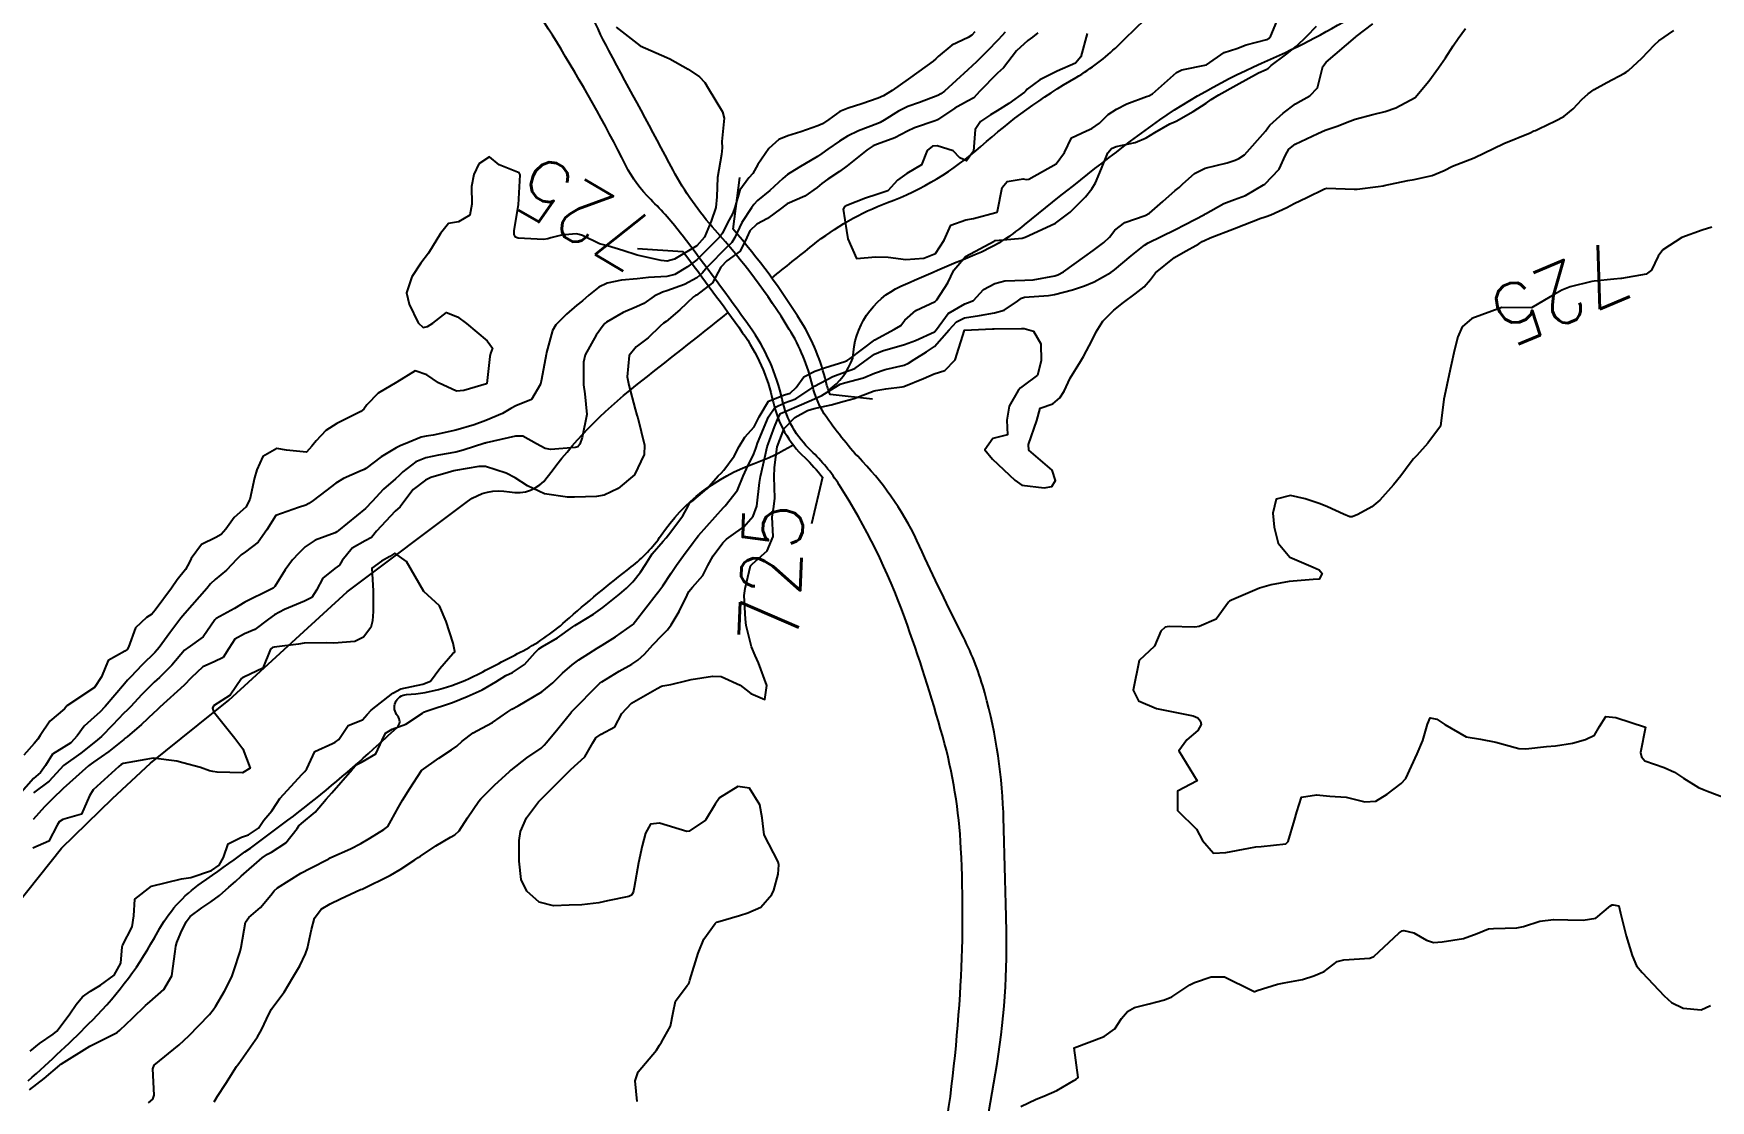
# Model space of a CAD drawing. Header units: metres. Extents: x 318500 to 325275, y 7408834 to 7428799.
# Drawn here: x 322289.4 to 322401.9, y 7418077.4 to 7418148.9 of the extents above; entities that cross this region are included whole.
import ezdxf
from ezdxf.enums import TextEntityAlignment as Align

# ---------------------------------------------------------------- set-up
doc = ezdxf.new("R2010")
doc.units = ezdxf.units.M
doc.header["$MEASUREMENT"] = 0
for name, color, linetype in [('Cotas', 45, 'Continuous'), ('Curvas de Nivel 1m', 11, 'Continuous'), ('Curvas de Nivel 5m', 15, 'Continuous'), ('Hidrografia', 140, 'Continuous'), ('Pontes_Viadutos_Tubos', 190, 'Continuous'), ('Vias Primárias', 230, 'Continuous'), ('Vias Secundárias', 230, 'Continuous')]:
    doc.layers.add(name, color=color, linetype=linetype)
doc.styles.add('Style-STANDARD', font='STANDARD.shx')

msp = doc.modelspace()

# ---------------------------------------------------------------- linework, layer by layer
at = {"layer": 'Curvas de Nivel 1m', "flags": 128}
for points, elevation in [([(322360.1, 7418148.9), (322359.67, 7418147.34), (322359.3, 7418146.91), (322358.09, 7418146.37), (322356.92, 7418145.78), (322356.08, 7418145.17), (322355.98, 7418145.06), (322355.88, 7418144.96), (322354.83, 7418144.21), (322354.06, 7418143.72), (322353.61, 7418143.44), (322352.93, 7418143), (322352.58, 7418142.46), (322352.47, 7418141), (322352.01, 7418140.35), (322351.56, 7418140.56), (322351.1, 7418141.02), (322350.03, 7418141.37), (322349.73, 7418141.34), (322349.36, 7418141.05), (322348.98, 7418140.08), (322348, 7418139.51), (322347.38, 7418139.07), (322346.73, 7418138.34), (322345.99, 7418138.11), (322345.22, 7418137.86), (322343.97, 7418137.37), (322343.82, 7418137.28), (322343.74, 7418137.12), (322343.95, 7418135.68), (322344.05, 7418135.12), (322344.63, 7418133.82), (322345.93, 7418133.92), (322346.74, 7418133.89), (322347.93, 7418133.75), (322349.15, 7418133.83), (322349.93, 7418134.14), (322350.51, 7418135.03), (322350.94, 7418136.04), (322351.96, 7418136.41), (322352.47, 7418136.5), (322353.97, 7418136.9), (322354.03, 7418136.92), (322354.08, 7418136.98), (322354.39, 7418138.58), (322354.73, 7418138.97), (322355.81, 7418139.16), (322356, 7418139.11), (322356.19, 7418139.14), (322358.01, 7418140.15), (322358.57, 7418140.92), (322359.05, 7418141.9), (322360.04, 7418142.38), (322360.41, 7418142.53), (322360.91, 7418142.89), (322361.49, 7418143.46), (322362.06, 7418143.82), (322362.76, 7418144.18), (322364.08, 7418144.67), (322364.22, 7418144.71), (322364.48, 7418144.84), (322366.09, 7418146.28), (322366.45, 7418146.46), (322368.1, 7418146.8), (322369.28, 7418147.62), (322370.12, 7418147.89), (322370.75, 7418148.13), (322372.13, 7418148.5), (322372.29, 7418148.58), (322372.41, 7418148.74), (322372.91, 7418149.97)], 721), ([(322352.55, 7418149), (322352.36, 7418148.78), (322352.12, 7418148.62), (322351.02, 7418148.12), (322350.1, 7418147.36), (322349.95, 7418147.2), (322349.77, 7418147.04), (322348.81, 7418146.34), (322348.09, 7418145.84), (322347.02, 7418145.08), (322346.44, 7418144.72), (322346.07, 7418144.55), (322344.99, 7418144.18), (322344.06, 7418143.88), (322343.51, 7418143.67), (322342.77, 7418143.13), (322342.35, 7418142.84), (322342.04, 7418142.7), (322340.89, 7418142.3), (322340.03, 7418142.03), (322339.42, 7418141.79), (322338.74, 7418141.19), (322338.01, 7418140.11), (322337.68, 7418139.52), (322337.41, 7418139.21), (322336.81, 7418138.39), (322336.46, 7418137.22), (322336.33, 7418136.86), (322335.95, 7418136.15), (322335.65, 7418135.52), (322335.44, 7418135.23), (322333.92, 7418133.73), (322333.3, 7418133.26), (322332.44, 7418132.74), (322331.91, 7418132.6), (322330.67, 7418132.53), (322329.91, 7418132.45), (322328.87, 7418132.35), (322327.9, 7418132.16), (322327.35, 7418131.88), (322326.68, 7418131.35), (322326.25, 7418130.98), (322325.88, 7418130.68), (322325.17, 7418130.07), (322324.46, 7418129.37), (322324.24, 7418128.99), (322323.84, 7418127.5), (322323.81, 7418127.38), (322323.51, 7418125.69), (322323.44, 7418125.39), (322322.83, 7418124.36), (322321.79, 7418123.93), (322321.44, 7418123.76), (322320.88, 7418123.42), (322319.78, 7418122.95), (322319, 7418122.67), (322317.77, 7418122.3), (322316.25, 7418121.97), (322315.76, 7418121.9), (322315.43, 7418121.83), (322314.63, 7418121.5), (322314.02, 7418121.25), (322313.75, 7418121.12), (322312.75, 7418120.52), (322311.73, 7418119.74), (322311.61, 7418119.66), (322311.34, 7418119.55), (322310.23, 7418119.06), (322309.72, 7418118.75), (322309.05, 7418118.24), (322308.19, 7418117.59), (322307.9, 7418117.39), (322307.7, 7418117.28), (322307.22, 7418117.12), (322305.69, 7418116.57), (322305.08, 7418115.63), (322304.51, 7418114.79), (322303.66, 7418114.15), (322303.36, 7418113.95), (322303.07, 7418113.66), (322302.38, 7418112.92), (322301.63, 7418112.3), (322301.31, 7418111.99), (322301.07, 7418111.68), (322299.6, 7418110.02), (322299.33, 7418109.7), (322298.59, 7418108.71), (322297.86, 7418107.73), (322297.73, 7418107.57), (322297.57, 7418107.4), (322296.73, 7418106.57), (322295.95, 7418105.75), (322295.75, 7418105.54), (322295.54, 7418105.3), (322294.24, 7418103.77), (322293.9, 7418103.39), (322293.51, 7418103.05), (322292.84, 7418102.45), (322292.38, 7418101.8), (322291.95, 7418101.34), (322291.48, 7418101.06), (322290.72, 7418100.57), (322290.25, 7418099.82), (322289.92, 7418099.36), (322289.45, 7418098.94), (322288.46, 7418097.84)], 724), ([(322289.17, 7418078.07), (322290.16, 7418078.84), (322291.2, 7418079.74), (322291.24, 7418079.77), (322291.31, 7418079.81), (322293.21, 7418081.01), (322294.73, 7418081.76), (322295.05, 7418081.93), (322295.22, 7418082.07), (322296.09, 7418082.89), (322296.95, 7418083.73), (322297.11, 7418083.87), (322297.25, 7418083.98), (322298.18, 7418084.81), (322298.71, 7418085.71), (322298.94, 7418087.35), (322298.99, 7418087.7), (322299.06, 7418087.95), (322299.31, 7418088.6), (322299.67, 7418089.35), (322299.94, 7418089.69), (322300.74, 7418090.28), (322301.34, 7418090.67), (322301.92, 7418091.1), (322302.55, 7418091.66), (322302.98, 7418092.04), (322303.37, 7418092.39), (322304.77, 7418093.63), (322305.13, 7418093.88), (322305.39, 7418094.01), (322306.36, 7418094.64), (322307.13, 7418095.59), (322307.24, 7418095.77), (322307.42, 7418095.94), (322308.32, 7418096.69), (322309.06, 7418097.57), (322309.24, 7418097.77), (322309.44, 7418097.98), (322310.8, 7418099.55), (322311.12, 7418099.89), (322311.47, 7418100.07), (322312.4, 7418100.61), (322312.82, 7418101.52), (322313.04, 7418101.98), (322313.5, 7418102.26), (322314.41, 7418102.6), (322315.52, 7418103.34), (322315.6, 7418103.4), (322315.83, 7418103.49), (322317.53, 7418104.05), (322318.53, 7418104.45), (322319.53, 7418104.9), (322320.44, 7418105.42), (322321.11, 7418105.85), (322321.55, 7418106.06), (322322.37, 7418106.59), (322323.09, 7418107.39), (322323.32, 7418107.64), (322323.58, 7418107.8), (322324.57, 7418108.38), (322325.6, 7418109.12), (322325.73, 7418109.21), (322325.96, 7418109.35), (322326.98, 7418109.96), (322327.61, 7418110.41), (322328.73, 7418111.31), (322329.21, 7418111.72), (322329.63, 7418112.14), (322330.15, 7418112.78), (322330.47, 7418113.29), (322330.93, 7418114.01), (322331.67, 7418114.87), (322331.86, 7418115.09), (322332.01, 7418115.28), (322332.98, 7418116.55), (322333.37, 7418117.25), (322333.48, 7418117.47), (322333.71, 7418117.63), (322334.59, 7418118.37), (322335.36, 7418119.23), (322335.54, 7418119.42), (322335.74, 7418119.62), (322336.42, 7418120.55), (322336.75, 7418121.21), (322337.13, 7418121.84), (322337.77, 7418122.52), (322338.11, 7418123.2), (322338.73, 7418124.25), (322339.8, 7418124.66), (322340.18, 7418124.79), (322340.59, 7418125.16), (322341.1, 7418125.88), (322341.83, 7418126.25), (322342.49, 7418126.47), (322343.84, 7418126.91), (322343.99, 7418126.97), (322344.2, 7418127.11), (322345.85, 7418128.35), (322347.18, 7418129.07), (322347.6, 7418129.33), (322347.87, 7418129.68), (322348.6, 7418130.33), (322349.89, 7418130.93), (322349.95, 7418130.98), (322350.01, 7418131.04), (322350.75, 7418132.18), (322351.15, 7418133.02), (322351.93, 7418133.94), (322353.85, 7418134.98), (322353.91, 7418135.01), (322353.94, 7418135.01), (322355.73, 7418135.17), (322355.94, 7418135.23), (322356.48, 7418135.49), (322357.96, 7418136.18), (322358.95, 7418136.92), (322359.99, 7418137.95), (322360.41, 7418138.48), (322360.64, 7418138.89), (322361.06, 7418139.84), (322361.47, 7418140.89), (322361.72, 7418141.19), (322362.03, 7418141.31), (322363.31, 7418141.58), (322364.04, 7418141.91), (322364.63, 7418142.25), (322365.63, 7418142.83), (322365.91, 7418142.96), (322366.05, 7418143.02), (322367.2, 7418143.67), (322368.07, 7418144.22), (322368.41, 7418144.46), (322368.93, 7418144.79), (322370.09, 7418145.43), (322371.59, 7418146.25), (322372.1, 7418146.48), (322372.25, 7418146.58), (322372.43, 7418146.74), (322373.38, 7418147.47), (322374.12, 7418148.04), (322374.83, 7418148.71), (322375.46, 7418149.38)], 722), ([(322356.79, 7418148.95), (322356.42, 7418148.66), (322356.12, 7418148.43), (322355.35, 7418147.73), (322354.78, 7418146.97), (322354.49, 7418146.59), (322354.09, 7418146.23), (322352.88, 7418145), (322352.49, 7418144.59), (322352.07, 7418144.35), (322351.21, 7418143.88), (322350.05, 7418143.1), (322350.01, 7418143.08), (322349.9, 7418143.04), (322348.52, 7418142.58), (322348.04, 7418142.35), (322347.19, 7418141.91), (322346.03, 7418141.48), (322345.75, 7418141.37), (322345.33, 7418141.1), (322344.01, 7418140.03), (322343.48, 7418139.65), (322342.7, 7418139.13), (322342.3, 7418138.83), (322341.99, 7418138.56), (322341.16, 7418137.98), (322339.97, 7418137.47), (322339.79, 7418137.35), (322339.59, 7418137.18), (322338.66, 7418136.49), (322337.95, 7418136.12), (322337.48, 7418135.67), (322337.28, 7418135.21), (322336.83, 7418134.31), (322335.92, 7418133.65), (322335.53, 7418133.23), (322334.96, 7418132.18), (322333.89, 7418131.36), (322333.82, 7418131.33), (322333.69, 7418131.25), (322332.77, 7418130.37), (322331.86, 7418129.59), (322331.68, 7418129.47), (322331.45, 7418129.28), (322330.66, 7418128.49), (322329.85, 7418127.88), (322329.39, 7418127.31), (322329.24, 7418125.88), (322329.35, 7418125.31), (322329.79, 7418123.71), (322329.9, 7418123.3), (322329.96, 7418123.12), (322330.4, 7418121.29), (322330.38, 7418120.66), (322329.73, 7418119.3), (322328.64, 7418118.39), (322327.71, 7418117.94), (322327.2, 7418117.85), (322325.71, 7418117.82), (322325.24, 7418117.82), (322323.71, 7418118.03), (322322.56, 7418118.56), (322321.73, 7418119.1), (322321.14, 7418119.42), (322319.74, 7418119.86), (322319.31, 7418119.86), (322317.73, 7418119.59), (322317.63, 7418119.57), (322317.24, 7418119.47), (322316.09, 7418119.12), (322315.72, 7418118.96), (322314.89, 7418118.32), (322314.27, 7418117.5), (322314.03, 7418117.17), (322313.69, 7418116.87), (322312.44, 7418115.53), (322312.1, 7418115.11), (322311.67, 7418114.88), (322310.81, 7418114.4), (322310.13, 7418113.56), (322309.95, 7418113.26), (322309.64, 7418113.02), (322308.84, 7418112.37), (322308.41, 7418111.58), (322308.11, 7418111.09), (322307.61, 7418110.84), (322306.28, 7418110.28), (322305.6, 7418109.92), (322305.2, 7418109.63), (322304.29, 7418108.94), (322303.58, 7418108.64), (322302.94, 7418108.3), (322302.54, 7418107.66), (322302.17, 7418107.06), (322301.56, 7418106.76), (322300.8, 7418106.43), (322300.01, 7418105.69), (322299.54, 7418105.2), (322297.92, 7418103.72), (322297.71, 7418103.53), (322297.51, 7418103.35), (322296.68, 7418102.56), (322295.73, 7418101.75), (322295.59, 7418101.65), (322295.49, 7418101.57), (322294.49, 7418100.75), (322293.46, 7418100.05), (322293.31, 7418099.94), (322293.12, 7418099.79), (322291.44, 7418098.28), (322291.2, 7418098.06), (322290.93, 7418097.82), (322290.19, 7418097.06), (322289.42, 7418096.2)], 722), ([(322354.6, 7418148.98), (322354.37, 7418148.74), (322354.12, 7418148.47), (322353.39, 7418147.71), (322352.67, 7418147), (322352.09, 7418146.45), (322350.53, 7418145.03), (322350.27, 7418144.84), (322350.08, 7418144.74), (322348.84, 7418144.28), (322348.06, 7418143.99), (322347.44, 7418143.69), (322346.48, 7418143.08), (322346.21, 7418142.92), (322346.05, 7418142.86), (322344.77, 7418142.38), (322344.03, 7418142.01), (322343.49, 7418141.67), (322342.71, 7418141.13), (322342.31, 7418140.85), (322342.02, 7418140.66), (322340.77, 7418139.92), (322340, 7418139.44), (322339.69, 7418139.17), (322338.81, 7418138.37), (322337.98, 7418137.69), (322337.74, 7418137.44), (322337.58, 7418137.2), (322336.94, 7418136.22), (322336.46, 7418135.21), (322336.27, 7418134.88), (322335.93, 7418134.57), (322334.61, 7418133.24), (322334.3, 7418132.85), (322333.91, 7418132.51), (322333.09, 7418132.07), (322331.9, 7418131.64), (322331.61, 7418131.56), (322331.06, 7418131.29), (322330.37, 7418130.8), (322329.88, 7418130.56), (322328.98, 7418130.2), (322327.86, 7418129.54), (322327.74, 7418129.45), (322327.63, 7418129.33), (322327.18, 7418128.66), (322326.44, 7418127.35), (322326.31, 7418126.87), (322326.32, 7418125.35), (322326.42, 7418124.73), (322326.55, 7418123.35), (322326.24, 7418121.82), (322326.08, 7418121.36), (322325.93, 7418121.18), (322325.76, 7418121.13), (322324.12, 7418121.01), (322323.76, 7418121.08), (322323.18, 7418121.39), (322322.25, 7418121.89), (322321.76, 7418121.91), (322319.79, 7418121.46), (322319.76, 7418121.44), (322319.71, 7418121.43), (322318.26, 7418120.95), (322317.75, 7418120.83), (322316.59, 7418120.63), (322315.74, 7418120.45), (322315.07, 7418120.17), (322314.21, 7418119.51), (322313.97, 7418119.27), (322313.72, 7418119.05), (322312.9, 7418118.34), (322312.15, 7418117.53), (322311.7, 7418117.06), (322309.89, 7418115.57), (322309.77, 7418115.48), (322309.68, 7418115.43), (322308.33, 7418114.93), (322307.66, 7418114.48), (322307.21, 7418114.04), (322306.8, 7418113.6), (322306.31, 7418112.94), (322305.62, 7418111.82), (322305.52, 7418111.72), (322305.33, 7418111.62), (322303.61, 7418110.78), (322302.93, 7418110.34), (322301.69, 7418109.67), (322301.64, 7418109.63), (322301.6, 7418109.59), (322300.81, 7418108.45), (322299.8, 7418107.7), (322299.65, 7418107.62), (322299.57, 7418107.55), (322298.72, 7418106.54), (322297.89, 7418105.72), (322297.54, 7418105.41), (322296.7, 7418104.57), (322295.94, 7418103.75), (322295.73, 7418103.53), (322295.51, 7418103.32), (322294.73, 7418102.53), (322294.01, 7418101.77), (322293.74, 7418101.53), (322293.48, 7418101.33), (322292.61, 7418100.65), (322291.46, 7418099.81), (322290.5, 7418098.77), (322289.44, 7418097.98)], 723), ([(322297.16, 7418077.2), (322297.45, 7418077.45), (322297.54, 7418077.72), (322297.44, 7418079.48), (322297.54, 7418079.72), (322299.21, 7418081.1), (322299.85, 7418081.69), (322300.53, 7418082.38), (322301.24, 7418083.13), (322301.49, 7418083.43), (322301.65, 7418083.67), (322302.24, 7418084.69), (322302.73, 7418085.66), (322302.88, 7418086.06), (322303.3, 7418087.35), (322303.37, 7418087.65), (322303.65, 7418089.32), (322303.88, 7418089.64), (322304.66, 7418090.31), (322305.35, 7418091.13), (322305.57, 7418091.41), (322305.81, 7418091.61), (322307.37, 7418092.6), (322308.02, 7418092.94), (322309.24, 7418093.57), (322309.33, 7418093.62), (322309.38, 7418093.66), (322310.7, 7418094.24), (322311.4, 7418094.58), (322312, 7418094.94), (322312.93, 7418095.52), (322313.19, 7418095.74), (322313.42, 7418096.13), (322313.91, 7418097.03), (322314.19, 7418097.5), (322314.68, 7418098.27), (322315.46, 7418099.49), (322316.62, 7418100.32), (322317.48, 7418100.86), (322317.82, 7418101.12), (322318.19, 7418101.45), (322318.93, 7418102.01), (322319.5, 7418102.32), (322320.22, 7418102.71), (322321.24, 7418103.41), (322321.52, 7418103.59), (322321.95, 7418103.83), (322323.53, 7418104.75), (322324.26, 7418105.37), (322324.91, 7418106), (322325.56, 7418106.56), (322326.01, 7418106.9), (322326.67, 7418107.34), (322327.23, 7418107.68), (322327.58, 7418107.89), (322328.46, 7418108.44), (322329.6, 7418109.25), (322329.63, 7418109.27), (322329.65, 7418109.3), (322329.8, 7418109.5), (322331.2, 7418111.28), (322331.38, 7418111.51), (322331.63, 7418111.87), (322332.19, 7418112.72), (322332.56, 7418113.26), (322333.02, 7418113.9), (322333.67, 7418114.76), (322333.88, 7418115.04), (322334.04, 7418115.24), (322335.7, 7418117.12), (322335.75, 7418117.17), (322335.81, 7418117.22), (322336.65, 7418118.28), (322337.02, 7418119.21), (322337.24, 7418119.71), (322337.75, 7418120.72), (322337.87, 7418121.08), (322337.91, 7418121.2), (322337.98, 7418121.42), (322338.72, 7418123.19), (322339.14, 7418123.83), (322339.79, 7418124.13), (322340.55, 7418124.41), (322341.66, 7418125.14), (322341.74, 7418125.21), (322341.81, 7418125.26), (322343.04, 7418125.91), (322343.83, 7418126.18), (322344.51, 7418126.43), (322345.44, 7418127.1), (322345.84, 7418127.4), (322346.37, 7418127.61), (322347.85, 7418128.04), (322348.58, 7418128.32), (322349.86, 7418128.89), (322350, 7418129.04), (322350.77, 7418130.13), (322351.89, 7418130.78), (322352.07, 7418130.83), (322352.48, 7418131), (322353.15, 7418131.74), (322353.91, 7418132.14), (322354.57, 7418132.31), (322355.91, 7418132.36), (322356.48, 7418132.38), (322357.92, 7418132.65), (322358.13, 7418132.72), (322358.5, 7418132.92), (322359.93, 7418133.95), (322360.49, 7418134.34), (322361.22, 7418134.89), (322361.58, 7418135.25), (322361.95, 7418135.7), (322362.61, 7418136.22), (322363.97, 7418136.7), (322364.28, 7418136.85), (322365.17, 7418137.64), (322365.99, 7418138.36), (322366.25, 7418138.57), (322366.51, 7418138.81), (322367.29, 7418139.52), (322368.01, 7418139.87), (322369.47, 7418140.23), (322370.02, 7418140.41), (322370.27, 7418140.52), (322370.65, 7418140.76), (322372.05, 7418142.34), (322372.21, 7418142.58), (322372.33, 7418142.74), (322373.24, 7418143.55), (322374.07, 7418144.18), (322374.41, 7418144.38), (322375.03, 7418144.71), (322375.53, 7418145.26), (322375.9, 7418146.69), (322376.11, 7418146.98), (322378.09, 7418148.66), (322378.11, 7418148.68), (322378.13, 7418148.7), (322379.25, 7418149.54)], 723), ([(322301.56, 7418077.28), (322301.79, 7418077.66), (322302.33, 7418078.51), (322303.06, 7418079.65), (322303.12, 7418079.73), (322303.2, 7418079.84), (322304.47, 7418081.63), (322304.74, 7418082.11), (322305.24, 7418083.2), (322305.39, 7418083.48), (322305.49, 7418083.62), (322306.24, 7418084.63), (322306.83, 7418085.6), (322307.29, 7418086.38), (322307.69, 7418087.19), (322307.81, 7418087.58), (322308.08, 7418088.82), (322308.29, 7418089.58), (322308.73, 7418090.19), (322309.34, 7418090.55), (322310.02, 7418090.89), (322311.36, 7418091.5), (322311.39, 7418091.51), (322311.47, 7418091.54), (322313.37, 7418092.46), (322314.03, 7418092.85), (322315.01, 7418093.49), (322315.23, 7418093.65), (322315.38, 7418093.75), (322316.42, 7418094.44), (322317.4, 7418095.01), (322317.69, 7418095.17), (322317.98, 7418095.45), (322318.54, 7418096.32), (322319.31, 7418097.43), (322319.44, 7418097.59), (322320.36, 7418098.51), (322321.35, 7418099.41), (322321.41, 7418099.46), (322321.46, 7418099.51), (322322.52, 7418100.34), (322323.48, 7418100.99), (322323.69, 7418101.18), (322323.85, 7418101.37), (322324.59, 7418102.28), (322325.46, 7418103.35), (322325.52, 7418103.41), (322327.42, 7418105.33), (322327.48, 7418105.39), (322327.54, 7418105.43), (322328.72, 7418106.14), (322329.56, 7418106.62), (322329.96, 7418106.89), (322330.4, 7418107.29), (322330.96, 7418107.9), (322331.59, 7418108.55), (322331.95, 7418108.91), (322332.2, 7418109.26), (322332.73, 7418110.14), (322333.27, 7418111.25), (322333.39, 7418111.48), (322333.63, 7418111.77), (322334.32, 7418112.56), (322334.66, 7418113.23), (322335.01, 7418113.88), (322335.67, 7418114.75), (322335.91, 7418114.99), (322336.22, 7418115.21), (322337.07, 7418115.82), (322337.69, 7418116.54), (322337.94, 7418117.2), (322338.13, 7418118.79), (322338.19, 7418119.19), (322338.47, 7418120.47), (322338.63, 7418121.19), (322339.12, 7418122.52), (322339.39, 7418123.18), (322339.54, 7418123.42), (322339.79, 7418123.54), (322340.93, 7418124.02), (322341.8, 7418124.41), (322342.31, 7418124.62), (322343.12, 7418125.13), (322343.54, 7418125.39), (322343.82, 7418125.48), (322345.1, 7418125.82), (322345.83, 7418126.12), (322346.54, 7418126.36), (322347.83, 7418126.66), (322348.11, 7418126.79), (322348.49, 7418127.05), (322349.33, 7418127.56), (322349.85, 7418127.92), (322350.85, 7418129.03), (322351.32, 7418129.57), (322351.87, 7418129.84), (322352.87, 7418130), (322353.88, 7418130.16), (322354.52, 7418130.34), (322355.41, 7418130.96), (322355.69, 7418131.16), (322355.89, 7418131.21), (322357.49, 7418131.34), (322357.9, 7418131.4), (322359.11, 7418131.7), (322359.91, 7418131.97), (322360.56, 7418132.24), (322361.69, 7418132.88), (322361.83, 7418132.98), (322361.92, 7418133.04), (322363.05, 7418133.98), (322363.94, 7418134.7), (322364.18, 7418134.85), (322365.96, 7418135.73), (322366.67, 7418136.1), (322367.97, 7418136.76), (322368.03, 7418136.8), (322369.26, 7418137.5), (322369.98, 7418137.76), (322370.7, 7418138.04), (322371.92, 7418138.74), (322371.97, 7418138.77), (322372, 7418138.8), (322372.96, 7418139.79), (322373.39, 7418140.73), (322373.61, 7418141.15), (322374.04, 7418141.47), (322375.55, 7418142.2), (322376.05, 7418142.41), (322376.85, 7418142.68), (322377.71, 7418143.01), (322378.06, 7418143.15), (322379.25, 7418143.46), (322380.07, 7418143.66), (322380.78, 7418143.92), (322382.08, 7418144.61), (322383, 7418145.7), (322383.64, 7418146.59), (322384.12, 7418147.27), (322384.63, 7418148.07), (322384.97, 7418148.57), (322385.46, 7418149.24)], 724), ([(322289.21, 7418080.67), (322289.85, 7418081.18), (322290.76, 7418081.81), (322291.01, 7418082.02), (322291.23, 7418082.31), (322291.87, 7418083.18), (322292.31, 7418083.79), (322292.73, 7418084.31), (322293.26, 7418084.69), (322293.94, 7418085.1), (322294.86, 7418085.76), (322295.29, 7418086.56), (322295.39, 7418087.66), (322295.41, 7418087.75), (322296.05, 7418089.01), (322296.17, 7418089.74), (322296.24, 7418090.85), (322297.36, 7418091.73), (322299.37, 7418092.23), (322299.99, 7418092.31), (322301.37, 7418092.79), (322301.9, 7418093.14), (322302.19, 7418093.66), (322302.49, 7418094.56), (322303.4, 7418095.02), (322303.86, 7418095.18), (322304.52, 7418095.63), (322304.89, 7418096.15), (322305.43, 7418096.78), (322305.75, 7418097.3), (322305.96, 7418097.61), (322307.46, 7418099.25), (322307.63, 7418099.41), (322307.77, 7418099.59), (322308.3, 7418100.76), (322309.49, 7418101.29), (322309.68, 7418101.38), (322309.92, 7418101.56), (322310.55, 7418102.51), (322311.51, 7418102.88), (322311.82, 7418103.23), (322312.09, 7418103.53), (322313.53, 7418104.68), (322314.08, 7418104.96), (322315.54, 7418105.27), (322316.07, 7418105.48), (322316.69, 7418106.33), (322317.57, 7418107.34), (322317.64, 7418107.39), (322317.7, 7418107.46), (322317.58, 7418108.02), (322317.11, 7418109.47), (322316.66, 7418110.52), (322315.62, 7418111.49), (322314.45, 7418113.5), (322313.66, 7418114.05), (322313.33, 7418113.84), (322312.77, 7418113.52), (322312.13, 7418113.04), (322312.21, 7418111.53), (322312.22, 7418110.15), (322312.17, 7418109.53), (322312.05, 7418109.07), (322311.58, 7418108.43), (322310.99, 7418108.14), (322309.58, 7418108.02), (322309.1, 7418108.05), (322307.58, 7418108.03), (322307.22, 7418107.95), (322305.57, 7418107.76), (322305.46, 7418107.73), (322305.33, 7418107.62), (322304.83, 7418106.35), (322303.54, 7418105.75), (322303.47, 7418105.72), (322303.39, 7418105.65), (322302.64, 7418104.54), (322301.52, 7418103.83), (322301.44, 7418103.67), (322301.52, 7418103.43), (322302.95, 7418101.66), (322303.48, 7418100.93), (322303.96, 7418099.64), (322303.46, 7418099.33), (322301.76, 7418099.37), (322301.46, 7418099.41), (322301.25, 7418099.46), (322300.65, 7418099.68), (322299.46, 7418100.01), (322299.06, 7418100.11), (322297.47, 7418100.32), (322296.98, 7418100.22), (322295.46, 7418099.95), (322295.32, 7418099.89), (322295.16, 7418099.75), (322293.44, 7418098.18), (322293.2, 7418097.78), (322292.66, 7418096.55), (322291.42, 7418096.2), (322291.17, 7418096.05), (322291.03, 7418095.81), (322290.46, 7418094.75), (322289.39, 7418094.28)], 721), ([(322355.65, 7418076.95), (322356.67, 7418077.44), (322357.18, 7418077.65), (322358.06, 7418078.04), (322359.2, 7418078.71), (322359.33, 7418078.77), (322359.48, 7418078.9), (322359.23, 7418080.9), (322361.24, 7418081.65), (322361.95, 7418082.16), (322362.4, 7418082.86), (322362.79, 7418083.32), (322363.26, 7418083.59), (322364.26, 7418083.85), (322365.27, 7418084.12), (322365.77, 7418084.31), (322366.5, 7418084.8), (322366.97, 7418085.11), (322367.29, 7418085.27), (322368.41, 7418085.66), (322369.29, 7418085.65), (322371.15, 7418084.74), (322371.28, 7418084.68), (322371.34, 7418084.68), (322371.49, 7418084.74), (322372.86, 7418085.15), (322373.29, 7418085.24), (322374.52, 7418085.48), (322375.3, 7418085.72), (322375.98, 7418086), (322376.86, 7418086.67), (322377.31, 7418086.8), (322379.05, 7418086.91), (322379.31, 7418087.01), (322381.02, 7418088.61), (322381.21, 7418088.74), (322381.33, 7418088.75), (322381.99, 7418088.6), (322382.85, 7418088.11), (322383.32, 7418087.96), (322383.9, 7418088), (322385.33, 7418088.22), (322386.24, 7418088.55), (322387.01, 7418088.86), (322387.34, 7418088.89), (322388.9, 7418088.94), (322389.34, 7418089.03), (322390.45, 7418089.38), (322391.35, 7418089.5), (322392.33, 7418089.48), (322393.35, 7418089.45), (322394.19, 7418089.59), (322395.19, 7418090.42), (322395.3, 7418090.48), (322395.36, 7418090.49), (322395.73, 7418090.42), (322395.86, 7418089.91), (322396.23, 7418088.41), (322396.63, 7418087.09), (322396.93, 7418086.4), (322397.3, 7418085.95), (322398.79, 7418084.38), (322399.27, 7418083.93), (322400.06, 7418083.56), (322401.27, 7418083.45), (322401.89, 7418083.72)], 726)]:
    msp.add_lwpolyline(points, dxfattribs=dict(at, elevation=elevation))
at = {"layer": 'Curvas de Nivel 5m', "elevation": 725, "flags": 128}
for points in [[(322328.52, 7418149.32), (322330.11, 7418148.07), (322331.9, 7418147.28), (322332.1, 7418147.2), (322333.34, 7418146.51), (322334.09, 7418146), (322334.45, 7418145.61), (322334.67, 7418145.24), (322335.63, 7418143.65), (322335.76, 7418143.22), (322335.6, 7418141.65), (322335.61, 7418141.23), (322335.58, 7418140.79), (322335.31, 7418139.23), (322335.27, 7418137.94), (322335.19, 7418137.23), (322334.89, 7418136.31), (322334.44, 7418135.24), (322333.93, 7418134.67), (322332.42, 7418133.76), (322331.92, 7418133.63), (322331.52, 7418133.68), (322329.93, 7418134.04), (322328.96, 7418134.34), (322327.93, 7418134.67), (322327.39, 7418134.79), (322326.26, 7418135.36), (322326.02, 7418135.43), (322325.94, 7418135.45), (322325.83, 7418135.47), (322324.85, 7418135.37), (322324.12, 7418135.2), (322323.94, 7418135.14), (322323.64, 7418135.09), (322321.94, 7418135.18), (322321.75, 7418135.23), (322321.67, 7418135.41), (322321.67, 7418135.68), (322321.97, 7418137.41), (322322.07, 7418139.41), (322322.06, 7418139.47), (322322, 7418139.56), (322320.66, 7418140.08), (322320.01, 7418140.62), (322319.3, 7418140.16), (322318.97, 7418139.45), (322318.8, 7418138.64), (322318.83, 7418137.45), (322318.69, 7418136.72), (322317.95, 7418136.27), (322317.27, 7418136.15), (322316.73, 7418135.48), (322315.93, 7418134.16), (322315.42, 7418133.5), (322314.82, 7418132.59), (322314.46, 7418131.51), (322314.62, 7418130.76), (322315.24, 7418129.5), (322315.56, 7418129.19), (322315.86, 7418129.25), (322316.22, 7418129.48), (322317.14, 7418130.2), (322317.87, 7418129.91), (322318.48, 7418129.45), (322319.85, 7418128.29), (322320.21, 7418127.8), (322320.09, 7418127.44), (322320.03, 7418127.24), (322319.84, 7418125.44), (322319.83, 7418125.42), (322319.81, 7418125.41), (322318.29, 7418124.97), (322317.8, 7418124.92), (322316.6, 7418125.48), (322315.82, 7418126.02), (322315.04, 7418126.29), (322313.81, 7418125.51), (322312.55, 7418124.78), (322311.79, 7418124.01), (322311.6, 7418123.72), (322311.38, 7418123.55), (322309.77, 7418122.74), (322309.05, 7418122.29), (322308.39, 7418121.58), (322308.11, 7418121.23), (322307.75, 7418120.82), (322306.41, 7418120.95), (322305.75, 7418121.07), (322304.83, 7418120.54), (322304.42, 7418119.64), (322304.27, 7418119.1), (322303.95, 7418117.65), (322303.69, 7418117.14), (322302.89, 7418116.45), (322302.34, 7418115.66), (322302.03, 7418115.31), (322301.67, 7418115.11), (322300.71, 7418114.64), (322300.01, 7418113.69), (322299.9, 7418113.45), (322299.64, 7418112.95), (322299.08, 7418112.26), (322298.69, 7418111.71), (322297.61, 7418110.24), (322297.37, 7418109.97), (322297.01, 7418109.74), (322296.29, 7418109.04), (322295.82, 7418107.75), (322295.73, 7418107.59), (322295.57, 7418107.48), (322294.45, 7418106.87), (322294, 7418105.77), (322293.53, 7418105.05), (322291.68, 7418103.81), (322291.6, 7418103.73), (322291.52, 7418103.62), (322290.54, 7418102.79), (322289.9, 7418101.83), (322289.73, 7418101.59), (322289.48, 7418101.3), (322288.79, 7418100.52)], [(322329.93, 7418077.29), (322329.79, 7418078.69), (322329.98, 7418079.29), (322331.21, 7418080.73), (322331.42, 7418081.06), (322331.55, 7418081.27), (322332.16, 7418082.34), (322332.33, 7418083.26), (322332.49, 7418084.03), (322333.28, 7418085.07), (322333.37, 7418085.16), (322333.41, 7418085.25), (322333.45, 7418085.42), (322334, 7418087.24), (322334.38, 7418088.17), (322335.14, 7418089.22), (322335.24, 7418089.31), (322335.33, 7418089.35), (322336.78, 7418089.76), (322337.34, 7418089.94), (322338.2, 7418090.32), (322338.95, 7418091.17), (322339.08, 7418091.46), (322339.37, 7418092.53), (322339.42, 7418093.17), (322339.38, 7418093.37), (322338.43, 7418095.18), (322338.29, 7418096.32), (322338.15, 7418097.18), (322337.45, 7418098.31), (322336.66, 7418098.41), (322335.44, 7418097.66), (322335.14, 7418097.22), (322334.51, 7418096.15), (322333.41, 7418095.41), (322333.26, 7418095.4), (322331.42, 7418095.96), (322330.82, 7418095.88), (322330.47, 7418095.28), (322330.26, 7418094.43), (322330, 7418093.29), (322329.71, 7418091.64), (322329.65, 7418091.3), (322329.54, 7418091.12), (322329.36, 7418091.04), (322327.93, 7418090.74), (322327.35, 7418090.62), (322326.21, 7418090.48), (322325.35, 7418090.45), (322324.3, 7418090.41), (322323.35, 7418090.65), (322322.51, 7418091.39), (322322.15, 7418092.18), (322322.01, 7418093.4), (322322.01, 7418094.8), (322322.09, 7418095.4), (322322.5, 7418096.32), (322323.31, 7418097.38), (322323.44, 7418097.52), (322325.27, 7418099.35), (322325.36, 7418099.45), (322325.46, 7418099.55), (322326.41, 7418100.41), (322326.95, 7418101.34), (322327.15, 7418101.67), (322327.5, 7418101.93), (322328.42, 7418102.41), (322328.9, 7418103.31), (322329.53, 7418104), (322331.26, 7418104.99), (322331.54, 7418105.13), (322331.64, 7418105.17), (322332.18, 7418105.26), (322333.27, 7418105.53), (322333.55, 7418105.59), (322334.97, 7418105.81), (322335.55, 7418105.79), (322336.83, 7418105.2), (322337.23, 7418104.89), (322337.53, 7418104.64), (322338.47, 7418104.24), (322338.61, 7418105.18), (322338.05, 7418106.7), (322337.82, 7418107.19), (322337.58, 7418107.78), (322337.23, 7418109.2), (322337.19, 7418109.62), (322337.1, 7418111.21), (322337.15, 7418111.68), (322337.52, 7418113.2), (322337.58, 7418113.27), (322337.65, 7418113.33), (322338.63, 7418114.22), (322339.03, 7418115.18), (322338.97, 7418116.46), (322339.09, 7418117.18), (322339.14, 7418117.74), (322339.1, 7418119.18), (322339.13, 7418119.79), (322339.31, 7418121.18), (322339.77, 7418122.42), (322340.5, 7418123.16), (322341.33, 7418123.61), (322341.79, 7418123.76), (322342.93, 7418123.99), (322343.8, 7418124.24), (322344.48, 7418124.43), (322345.81, 7418124.93), (322345.93, 7418124.97), (322346.6, 7418125.08), (322347.68, 7418125.2), (322347.81, 7418125.22), (322349.11, 7418125.76), (322349.83, 7418126.07), (322350.55, 7418126.31), (322351.25, 7418127.02), (322351.86, 7418129.01), (322353.75, 7418129.09), (322353.86, 7418129.1), (322355.7, 7418129.12), (322355.86, 7418129.12), (322356.5, 7418128.95), (322356.99, 7418128.08), (322357, 7418126.94), (322356.77, 7418126), (322355.81, 7418125.27), (322355.62, 7418125.15), (322355.47, 7418124.96), (322354.87, 7418123.9), (322354.7, 7418122.97), (322354.75, 7418121.99), (322353.77, 7418121.74), (322353.23, 7418120.99), (322353.75, 7418120.35), (322355.24, 7418118.96), (322355.72, 7418118.61), (322357.21, 7418118.43), (322357.73, 7418118.53), (322357.97, 7418118.93), (322357.74, 7418119.61), (322356.19, 7418120.95), (322356.16, 7418121.35), (322356.72, 7418122.95), (322356.95, 7418123.78), (322357.8, 7418124.07), (322358.27, 7418124.46), (322358.56, 7418124.92), (322358.96, 7418125.78), (322359.64, 7418126.9), (322359.84, 7418127.25), (322360.42, 7418128.33), (322360.7, 7418128.89), (322361.14, 7418129.62), (322361.88, 7418130.34), (322362.53, 7418130.87), (322363.31, 7418131.45), (322363.91, 7418131.91), (322364.34, 7418132.41), (322364.67, 7418132.84), (322365.94, 7418133.88), (322366.54, 7418134.21), (322367.57, 7418134.8), (322367.8, 7418134.95), (322367.95, 7418135.02), (322368.35, 7418135.19), (322369.96, 7418135.83), (322371.74, 7418136.51), (322371.97, 7418136.58), (322372.09, 7418136.62), (322372.4, 7418136.74), (322373.48, 7418137.23), (322373.98, 7418137.49), (322374.81, 7418137.89), (322376, 7418138.48), (322376.16, 7418138.52), (322378, 7418138.45), (322378.2, 7418138.46), (322379.6, 7418138.64), (322379.95, 7418138.69), (322380, 7418138.7), (322381.6, 7418139.03), (322382.01, 7418139.11), (322383.23, 7418139.37), (322384.02, 7418139.7), (322384.58, 7418140.01), (322386.03, 7418140.56), (322388.04, 7418141.51), (322389.79, 7418142.24), (322390.05, 7418142.36), (322390.15, 7418142.4), (322390.37, 7418142.5), (322391.5, 7418143.04), (322392.06, 7418143.33), (322392.69, 7418143.85), (322393.26, 7418144.46), (322393.68, 7418144.86), (322394.09, 7418145.14), (322394.93, 7418145.61), (322396.11, 7418146.23), (322396.23, 7418146.3), (322396.39, 7418146.42), (322397.28, 7418147.25), (322398.13, 7418148.14), (322398.42, 7418148.4), (322399.43, 7418149.09)], [(322401.97, 7418135.91), (322401.32, 7418135.7), (322399.96, 7418135.21), (322398.7, 7418134.39), (322398.38, 7418133.96), (322397.93, 7418133.02), (322397.57, 7418132.76), (322395.92, 7418132.48), (322395.87, 7418132.48), (322395.41, 7418132.43), (322394.09, 7418132.28), (322393.92, 7418132.26), (322392.47, 7418131.91), (322391.91, 7418131.68), (322391.14, 7418131.25), (322389.89, 7418130.5), (322387.89, 7418130.53), (322385.88, 7418129.79), (322385.23, 7418129.22), (322384.95, 7418128.57), (322384.73, 7418127.69), (322384.47, 7418126.57), (322384.36, 7418126.05), (322384.05, 7418124.58), (322384.01, 7418124.37), (322383.79, 7418122.58), (322382.94, 7418121.43), (322382.19, 7418120.6), (322381.98, 7418120.38), (322381.75, 7418120.1), (322381.13, 7418119.23), (322380.64, 7418118.63), (322379.72, 7418117.6), (322379.19, 7418117.17), (322378.23, 7418116.65), (322377.87, 7418116.5), (322377.71, 7418116.5), (322377.28, 7418116.67), (322376.2, 7418117.17), (322375.72, 7418117.37), (322374.71, 7418117.7), (322373.72, 7418117.92), (322372.77, 7418117.68), (322372.55, 7418116.73), (322372.64, 7418115.79), (322372.89, 7418114.73), (322373.67, 7418113.79), (322375.25, 7418113.11), (322375.65, 7418112.94), (322375.84, 7418112.69), (322375.65, 7418112.31), (322375.24, 7418112.29), (322373.64, 7418112.16), (322372.44, 7418111.94), (322371.64, 7418111.72), (322369.76, 7418110.9), (322369.63, 7418110.83), (322369.57, 7418110.77), (322368.75, 7418109.64), (322367.6, 7418109.13), (322367.31, 7418109.1), (322365.6, 7418109.14), (322365.33, 7418109.1), (322365.03, 7418108.83), (322364.61, 7418107.81), (322363.57, 7418106.85), (322363.18, 7418104.86), (322363.54, 7418104.15), (322364.73, 7418103.64), (322365.53, 7418103.48), (322367.19, 7418103.14), (322367.52, 7418103.02), (322367.69, 7418102.8), (322367.73, 7418102.58), (322367.51, 7418102.17), (322366.77, 7418101.54), (322366.24, 7418100.81), (322367.47, 7418098.8), (322366.16, 7418098.11), (322366.15, 7418096.81), (322367.42, 7418095.55), (322367.83, 7418094.79), (322368.56, 7418093.94), (322369.4, 7418093.99), (322370.94, 7418094.28), (322371.41, 7418094.36), (322371.75, 7418094.39), (322373.41, 7418094.57), (322373.58, 7418094.72), (322373.99, 7418096.15), (322374.16, 7418096.71), (322374.46, 7418097.7), (322375.46, 7418097.85), (322376.36, 7418097.77), (322377.46, 7418097.69), (322378.72, 7418097.38), (322379.45, 7418097.42), (322380.2, 7418097.89), (322381.15, 7418098.61), (322381.47, 7418098.94), (322382.23, 7418100.6), (322382.61, 7418101.49), (322382.91, 7418102.59), (322383.09, 7418103.02), (322383.53, 7418102.93), (322384.07, 7418102.57), (322385.51, 7418101.75), (322386.47, 7418101.58), (322387.5, 7418101.38), (322389.03, 7418100.97), (322389.5, 7418100.94), (322390.89, 7418101.1), (322391.5, 7418101.15), (322392.64, 7418101.32), (322393.51, 7418101.57), (322394.1, 7418101.85), (322394.44, 7418102.44), (322394.86, 7418103.1), (322395.53, 7418103.04), (322397.52, 7418102.4), (322397.19, 7418100.7), (322397.26, 7418100.4), (322397.49, 7418100.13), (322398.79, 7418099.69), (322399.48, 7418099.37), (322400.08, 7418098.96), (322401.09, 7418098.35), (322401.47, 7418098.19), (322401.69, 7418098.11), (322403.46, 7418097.42)]]:
    msp.add_lwpolyline(points, dxfattribs=at)
at = {"layer": 'Hidrografia'}
for points in [[(322338.94, 7418132.5, 0.000571), (322341.69, 7418134.7, -0.079907), (322346.71, 7418137.56, 0.092964), (322352.97, 7418141.33, -0.050339), (322359.35, 7418145.95, 0.061227), (322362.14, 7418148.07, -0.000551), (322367.47, 7418153.23, 0.02021)], [(322342.75, 7418124.96, 0.1428), (322344.39, 7418127.14, -0.287384), (322347.6, 7418131.95, -0.009059), (322352.55, 7418134.07, 0.075504), (322355.9, 7418136.06, -0.010133), (322363.49, 7418142.04, -0.059013), (322371.79, 7418146.9, 0.032011), (322378.02, 7418150.11, 0.133246)], [(322233.6, 7418021.03), (322234.94, 7418023.04), (322237.32, 7418026.24), (322240.65, 7418031.65), (322243.7, 7418035.88), (322250.48, 7418045.51), (322256.63, 7418053.83), (322264.92, 7418063.01), (322270.77, 7418069.69), (322272.79, 7418072.91), (322273.11, 7418073.89), (322274.66, 7418074.98), (322277.19, 7418077.35), (322283.56, 7418084.55), (322291.32, 7418094.28), (322294.74, 7418097.6), (322297.28, 7418099.98), (322302.55, 7418104.21), (322310.47, 7418111.47), (322318.55, 7418117.53, -0.2138), (322321.35, 7418118.16, 0.292005), (322323.89, 7418119.15, -0.068022), (322329.84, 7418125.3, 0.001278), (322336.02, 7418130.18, 0.001278)], [(322289.08, 7418078.68, 0.017289), (322293.42, 7418082.78, 0.071681), (322297.77, 7418088.66, -0.117681), (322300.7, 7418091.95, 0.009109), (322306.5, 7418096.15, 0.024259), (322312.25, 7418100.93, 0.001464), (322313.82, 7418102.37, 0.405299), (322313.86, 7418103.14, -0.621711), (322314.46, 7418104.58, 0.106231), (322319.21, 7418105.92, -0.003253), (322322.07, 7418107.41, 0.063064), (322325.12, 7418109.49, -0.017283), (322329.52, 7418113.13, 0.078981), (322331.53, 7418115.26, -0.157947), (322337.76, 7418120.07, 0.05029), (322340.37, 7418121.32, 0.05029)]]:
    msp.add_lwpolyline(points, format="xyb", dxfattribs=at)
at = {"layer": 'Pontes_Viadutos_Tubos'}
for points in [[(322345.69, 7418124.37), (322342.85, 7418124.7, -0.0402), (322342.59, 7418125.51, 0.081089), (322340.92, 7418129.56, 0.0402), (322336.35, 7418135.77), (322336.81, 7418139.25)], [(322329.95, 7418134.49), (322332.99, 7418134.27, -0.007297), (322336.97, 7418128.86, -0.101292), (322339.03, 7418124.21, 0.150512), (322341.15, 7418120.46, -0.038777), (322342.35, 7418119.14), (322341.61, 7418116.03)]]:
    msp.add_lwpolyline(points, format="xyb", dxfattribs=at)
at = {"layer": 'Vias Primárias'}
for points in [[(323715.64, 7420145.55, 0), (323709.04, 7420132.94)], [(323831.09, 7420001.79, 0), (323833.84, 7420008.44, 0.220888)], [(322871.76, 7418055.65, 0.000002), (322880.94, 7418048.89, -0.018146)]]:
    msp.add_lwpolyline(points, format="xyb", dxfattribs=at)
at = {"layer": 'Vias Secundárias'}
for points in [[(322322.62, 7418019.72, 0.036714), (322325.98, 7418024.56, 0.067787), (322329.17, 7418032.15, -0.089085), (322330.61, 7418035.2, -0.044256), (322337.59, 7418043.38, 0.072677), (322342.49, 7418049.83, 0.038066), (322346.56, 7418058.74, 0.058064), (322347.72, 7418063.53, -0.059544), (322348.76, 7418067.78, 0.04764), (322350.31, 7418073.56, 0.02639), (322351.57, 7418084.46, 0.028398), (322351.63, 7418094.26, 0.055273), (322350.41, 7418101.76, 0.018802), (322347.86, 7418109.73, 0.055351), (322343.47, 7418118.63, 0.061308), (322341.58, 7418120.92, -0.150512), (322339.64, 7418124.35, 0.101292), (322337.48, 7418129.22, 0.008295), (322332.93, 7418135.38, 0.035873), (322330.83, 7418137.76, -0.082775), (322329.16, 7418140.04, 0.022626), (322324.5, 7418148.35, -0.00176), (322320.32, 7418155.13, 0.039345)], [(322329.68, 7417969.36), (322344.19, 7417985.35, -0.070749), (322348.07, 7417988.56, 0.13263), (322351.89, 7417992.62, 0.171816), (322352.97, 7417999.68, 0.000236), (322351.09, 7418009.5, -0.056348), (322350.23, 7418020.57, 0.005931), (322350.59, 7418035.79, 0.004328), (322350.65, 7418054.39, -0.050286), (322352.03, 7418068.83, 0.006385), (322353.95, 7418079.2, 0.05016), (322354.67, 7418089.49, -0.00169), (322354.49, 7418096.15, 0.061196), (322353.23, 7418104.69, 0.05011), (322351.79, 7418108.43, -0.010088), (322348.86, 7418114.52, 0.082843), (322345.03, 7418120.2, -0.037859), (322342.63, 7418123.15, -0.094627), (322341.67, 7418125.3, 0.081089), (322340.12, 7418129.06, 0.04413), (322335.15, 7418135.71, -0.059624), (322332.33, 7418139.73, 0.000715), (322328.02, 7418147.76, -0.06131), (322325.68, 7418153.76, -0.06367)]]:
    msp.add_lwpolyline(points, format="xyb", dxfattribs=at)

# ---------------------------------------------------------------- texts
at = {"layer": 'Cotas', "style": 'Style-STANDARD'}
for rotation, p in [(149.824, (322326.35, 7418136.82, 725)), (203.2781, (322391.82, 7418131.44, 725)), (87.7671, (322338.9, 7418112.73, 725))]:
    msp.add_text('725', height=4, rotation=rotation, dxfattribs=at).set_placement(p, align=Align.MIDDLE_CENTER)

doc.saveas('drawing.dxf')
